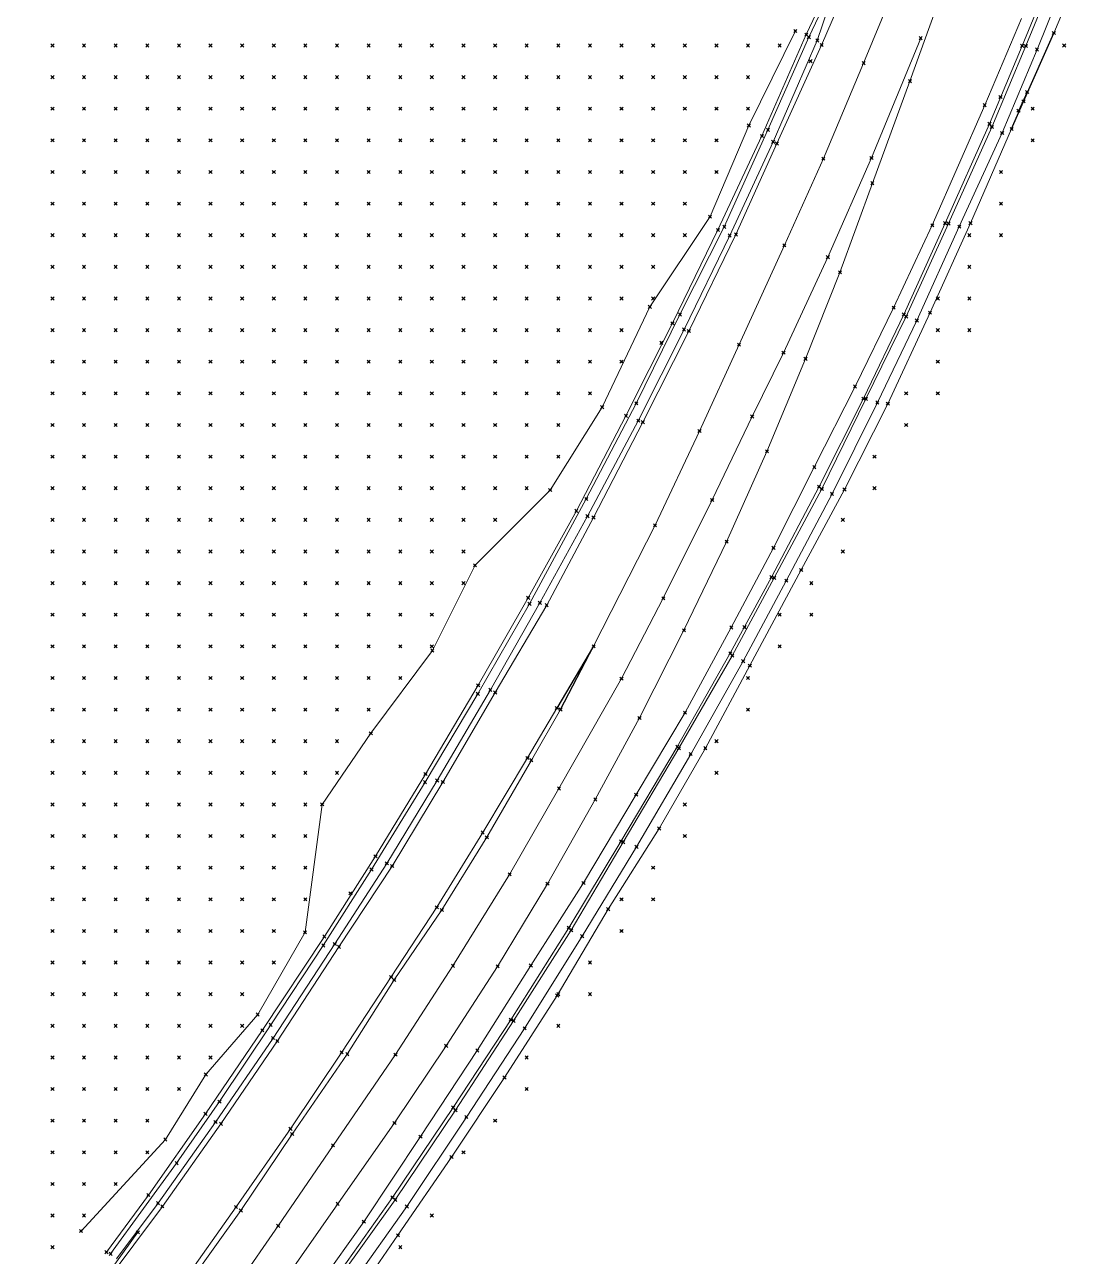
# Model space of a CAD drawing. Header units: metres. Extents: x 441556 to 446409, y 432338 to 461058.
# Drawn here: x 442215.3 to 442316.6, y 454408.7 to 454525.6 of the extents above; entities that cross this region are included whole.
import ezdxf

# ---------------------------------------------------------------- set-up
doc = ezdxf.new("R2010")
doc.units = ezdxf.units.M
doc.header["$MEASUREMENT"] = 0
doc.header["$PDMODE"] = 35
doc.header["$PDSIZE"] = 0.15
for name, color, linetype, lineweight in [('DTM-BRE-RevN_GRP_ CAROSABIL', 2, 'Continuous', 0), ('DTM-BRE-RevN_GRP_ACOSTAMENT', 2, 'Continuous', 0), ('DTM-BRE-RevN_GRP_AX', 2, 'Continuous', 0), ('DTM-BRE-RevN_GRP_CANAL', 2, 'Continuous', 0), ('DTM-BRE-RevN_GRP_PARAPET METALIC', 2, 'Continuous', 0), ('DTM-BRE-RevN_GRP_PARAPET NEW JERSEY', 2, 'Continuous', 0), ('DTM-BRE-RevN_GRP_SANT BETON SUS', 2, 'Continuous', 0), ('DTM-BRE-RevN_GRP_SANT PAMANT JOS', 2, 'Continuous', 0), ('DTM-BRE-RevN_GRP_TALUZ JOS', 2, 'Continuous', 0), ('DTM-BRE-RevN_GRP_ZID SPRIJIN JOS', 2, 'Continuous', 0), ('DTM-BRE-RevN_GRP_ZID SPRIJIN SUS', 2, 'Continuous', 0), ('DTM-BRE-RevN_YP_RevN', 1, 'Continuous', 30), ('DTM-NOK-RevN_LIDAR_co_lidar', 91, 'Continuous', 0), ('DTM-NOK-RevN_RTK', 32, 'Continuous', 0)]:
    doc.layers.add(name, color=color, linetype=linetype, lineweight=lineweight)

msp = doc.modelspace()

# ---------------------------------------------------------------- linework, layer by layer
at = {"layer": 'DTM-BRE-RevN_GRP_ CAROSABIL'}
for p, q in [((442290.919, 454523.639, 360.956), (442294.726, 454532.547, 361.255)), ((442299.299, 454520.205, 361.187), (442302.317, 454528.618, 361.339)), ((442286.67, 454514.3, 360.837), (442290.919, 454523.639, 360.956)), ((442295.728, 454510.543, 361.081), (442299.299, 454520.205, 361.187)), ((442282.79, 454505.673, 360.713), (442286.67, 454514.3, 360.837)), ((442292.653, 454502.077, 360.995), (442295.728, 454510.543, 361.081)), ((442278.315, 454496.511, 360.621), (442282.79, 454505.673, 360.713)), ((442289.395, 454493.882, 360.935), (442292.653, 454502.077, 360.995)), ((442273.951, 454487.871, 360.531), (442278.315, 454496.511, 360.621)), ((442285.729, 454485.097, 360.849), (442289.395, 454493.882, 360.935)), ((442269.278, 454478.834, 360.494), (442273.951, 454487.871, 360.531)), ((442281.908, 454476.534, 360.822), (442285.729, 454485.097, 360.849)), ((442264.835, 454470.515, 360.482), (442269.278, 454478.834, 360.494)), ((442277.855, 454468.127, 360.839), (442281.908, 454476.534, 360.822)), ((442259.956, 454462.222, 360.448), (442264.835, 454470.515, 360.482)), ((442273.634, 454459.815, 360.848), (442277.855, 454468.127, 360.839)), ((442254.985, 454453.736, 360.42), (442259.956, 454462.222, 360.448)), ((442269.447, 454452.084, 360.804), (442273.634, 454459.815, 360.848)), ((442250.171, 454445.767, 360.416), (442254.985, 454453.736, 360.42)), ((442264.91, 454444.09, 360.774), (442269.447, 454452.084, 360.804)), ((442245.131, 454438.102, 360.464), (442250.171, 454445.767, 360.416)), ((442260.184, 454436.255, 360.776), (442264.91, 454444.09, 360.774)), ((442239.292, 454429.175, 360.34), (442245.131, 454438.102, 360.464)), ((442255.295, 454428.723, 360.752), (442260.184, 454436.255, 360.776)), ((442233.937, 454421.32, 360.323), (442239.292, 454429.175, 360.34)), ((442250.403, 454421.401, 360.728), (442255.295, 454428.723, 360.752)), ((442228.381, 454413.491, 360.326), (442233.937, 454421.32, 360.323)), ((442245.01, 454413.733, 360.668), (442250.403, 454421.401, 360.728)), ((442215.313, 454396.041, 360.19), (442228.381, 454413.491, 360.326)), ((442239.974, 454406.498, 360.647), (442245.01, 454413.733, 360.668))]:
    msp.add_line(p, q, dxfattribs=at)
at = {"layer": 'DTM-BRE-RevN_GRP_ACOSTAMENT'}
for p, q in [((442309.94, 454523.571, 361.614), (442313.689, 454532.713, 361.798)), ((442306.845, 454516.158, 361.463), (442309.94, 454523.571, 361.614)), ((442302.631, 454506.739, 361.294), (442306.845, 454516.158, 361.463)), ((442298.716, 454498.078, 361.157), (442302.631, 454506.739, 361.294)), ((442294.894, 454490.104, 361.061), (442298.716, 454498.078, 361.157)), ((442290.673, 454481.759, 361.007), (442294.894, 454490.104, 361.061)), ((442286.147, 454473.169, 360.942), (442290.673, 454481.759, 361.007)), ((442282.257, 454465.947, 360.915), (442286.147, 454473.169, 360.942)), ((442277.226, 454457.078, 360.913), (442282.257, 454465.947, 360.915)), ((442271.881, 454448.106, 360.885), (442277.226, 454457.078, 360.913)), ((442266.933, 454439.922, 360.887), (442271.881, 454448.106, 360.885)), ((442261.428, 454431.196, 360.835), (442266.933, 454439.922, 360.887)), ((442255.964, 454422.875, 360.816), (442261.428, 454431.196, 360.835)), ((442250.205, 454414.337, 360.788), (442255.964, 454422.875, 360.816)), ((442244.848, 454406.749, 360.747), (442250.205, 454414.337, 360.788))]:
    msp.add_line(p, q, dxfattribs=at)
at = {"layer": 'DTM-BRE-RevN_GRP_AX'}
for p, q in [((442294.905, 454521.918, 361.11), (442298.659, 454530.98, 361.32)), ((442295.65, 454512.927, 361.076), (442300.32, 454524.294, 361.276)), ((442291.08, 454512.864, 360.965), (442294.905, 454521.918, 361.11)), ((442287.381, 454504.644, 360.858), (442291.08, 454512.864, 360.965)), ((442291.512, 454503.516, 360.94), (442295.65, 454512.927, 361.076)), ((442283.086, 454495.227, 360.735), (442287.381, 454504.644, 360.858)), ((442287.299, 454494.46, 360.847), (442291.512, 454503.516, 360.94)), ((442279.332, 454487.024, 360.689), (442283.086, 454495.227, 360.735)), ((442284.331, 454488.413, 360.787), (442287.299, 454494.46, 360.847)), ((442280.541, 454480.488, 360.731), (442284.331, 454488.413, 360.787)), ((442275.116, 454478.088, 360.643), (442279.332, 454487.024, 360.689)), ((442275.896, 454471.168, 360.751), (442280.541, 454480.488, 360.731)), ((442269.289, 454466.611, 360.604), (442275.116, 454478.088, 360.643)), ((442271.93, 454463.546, 360.751), (442275.896, 454471.168, 360.751)), ((442265.997, 454453.128, 360.701), (442271.93, 454463.546, 360.751)), ((442261.319, 454444.982, 360.666), (442265.997, 454453.128, 360.701)), ((442255.944, 454436.305, 360.663), (442261.319, 454444.982, 360.666)), ((442250.487, 454427.886, 360.643), (442255.944, 454436.305, 360.663)), ((442244.57, 454419.276, 360.585), (442250.487, 454427.886, 360.643)), ((442239.37, 454411.645, 360.578), (442244.57, 454419.276, 360.585)), ((442234.156, 454404.153, 360.552), (442239.37, 454411.645, 360.578))]:
    msp.add_line(p, q, dxfattribs=at)
at = {"layer": 'DTM-BRE-RevN_GRP_CANAL'}
msp.add_line((442309.595, 454517.409, 358.446), (442310.414, 454519.189, 358.438), dxfattribs=at)
at = {"layer": 'DTM-BRE-RevN_GRP_PARAPET METALIC'}
for p, q in [((442306.39, 454517.94, 361.443), (442309.881, 454526.17, 361.616)), ((442301.414, 454506.539, 361.257), (442306.39, 454517.94, 361.443)), ((442297.748, 454498.728, 361.127), (442301.414, 454506.539, 361.257)), ((442294.088, 454491.255, 361.038), (442297.748, 454498.728, 361.127)), ((442290.221, 454483.599, 360.983), (442294.088, 454491.255, 361.038)), ((442286.346, 454475.946, 360.94), (442290.221, 454483.599, 360.983)), ((442282.349, 454468.397, 360.948), (442286.346, 454475.946, 360.94)), ((442277.959, 454460.321, 360.913), (442282.349, 454468.397, 360.948)), ((442273.323, 454452.541, 360.884), (442277.959, 454460.321, 360.913)), ((442268.33, 454444.168, 360.839), (442273.323, 454452.541, 360.884)), ((442263.333, 454436.328, 360.872), (442268.33, 454444.168, 360.839)), ((442258.253, 454428.276, 360.827), (442263.333, 454436.328, 360.872)), ((442252.865, 454420.106, 360.789), (442258.253, 454428.276, 360.827)), ((442247.483, 454412.032, 360.756), (442252.865, 454420.106, 360.789)), ((442242.003, 454404.359, 360.726), (442247.483, 454412.032, 360.756)), ((442226.049, 454411.032, 360.249), (442222.434, 454406.041, 360.216))]:
    msp.add_line(p, q, dxfattribs=at)
at = {"layer": 'DTM-BRE-RevN_GRP_PARAPET NEW JERSEY'}
for p, q in [((442265.802, 454460.751, 360.627), (442263.023, 454456.017, 360.588)), ((442263.384, 454455.809, 360.626), (442266.151, 454460.614, 360.638)), ((442266.151, 454460.614, 360.638), (442265.802, 454460.751, 360.627)), ((442263.023, 454456.017, 360.588), (442258.766, 454448.951, 360.548)), ((442259.164, 454448.499, 360.58), (442263.384, 454455.809, 360.626)), ((442258.766, 454448.951, 360.548), (442254.414, 454441.86, 360.577)), ((442254.889, 454441.606, 360.599), (442259.164, 454448.499, 360.58)), ((442254.414, 454441.86, 360.577), (442250.081, 454435.252, 360.534)), ((442250.37, 454434.966, 360.542), (442254.889, 454441.606, 360.599)), ((442250.081, 454435.252, 360.534), (442245.392, 454428.101, 360.502)), ((442245.924, 454427.925, 360.522), (442250.37, 454434.966, 360.542)), ((442245.392, 454428.101, 360.502), (442240.527, 454420.846, 360.479)), ((442240.694, 454420.353, 360.473), (442245.924, 454427.925, 360.522)), ((442240.527, 454420.846, 360.479), (442235.368, 454413.434, 360.458)), ((442235.827, 454413.095, 360.47), (442240.694, 454420.353, 360.473)), ((442235.368, 454413.434, 360.458), (442230.296, 454406.229, 360.437)), ((442230.486, 454405.648, 360.463), (442235.827, 454413.095, 360.47))]:
    msp.add_line(p, q, dxfattribs=at)
at = {"layer": 'DTM-BRE-RevN_GRP_SANT BETON SUS'}
for p, q in [((442290.988, 454527.894, 360.876), (442289.463, 454524.63, 360.807)), ((442291.497, 454527.056, 360.844), (442290.506, 454524.071, 360.828)), ((442289.463, 454524.63, 360.807), (442285.255, 454515.018, 360.772)), ((442290.506, 454524.071, 360.828), (442286.317, 454514.456, 360.75)), ((442285.255, 454515.018, 360.772), (442281.083, 454506.097, 360.716)), ((442286.317, 454514.456, 360.75), (442282.202, 454505.572, 360.631)), ((442281.083, 454506.097, 360.716), (442276.766, 454497.25, 360.595)), ((442282.202, 454505.572, 360.631), (442277.868, 454496.661, 360.567)), ((442276.766, 454497.25, 360.595), (442272.357, 454488.467, 360.514)), ((442277.868, 454496.661, 360.567), (442273.527, 454488.009, 360.468)), ((442272.357, 454488.467, 360.514), (442267.656, 454479.454, 360.479)), ((442273.527, 454488.009, 360.468), (442268.715, 454478.957, 360.433)), ((442267.656, 454479.454, 360.479), (442263.075, 454471.212, 360.392)), ((442268.715, 454478.957, 360.433), (442264.191, 454470.729, 360.408)), ((442263.075, 454471.212, 360.392), (442258.333, 454462.913, 360.393)), ((442264.191, 454470.729, 360.408), (442259.492, 454462.484, 360.417)), ((442258.333, 454462.913, 360.393), (442253.345, 454454.495, 360.362)), ((442259.492, 454462.484, 360.417), (442254.45, 454453.875, 360.371)), ((442253.345, 454454.495, 360.362), (442248.601, 454446.691, 360.358)), ((442254.45, 454453.875, 360.371), (442249.665, 454446.025, 360.363)), ((442248.601, 454446.691, 360.358), (442243.747, 454439.088, 360.336)), ((442249.665, 454446.025, 360.363), (442244.734, 454438.376, 360.31)), ((442243.747, 454439.088, 360.336), (442237.858, 454430.186, 360.258)), ((442244.734, 454438.376, 360.31), (442238.876, 454429.457, 360.289)), ((442237.858, 454430.186, 360.258), (442232.475, 454422.268, 360.289)), ((442238.876, 454429.457, 360.289), (442233.426, 454421.485, 360.267)), ((442232.475, 454422.268, 360.289), (442227.054, 454414.562, 360.181)), ((442233.426, 454421.485, 360.267), (442227.968, 454413.8, 360.256)), ((442227.054, 454414.562, 360.181), (442223.074, 454409.146, 360.166)), ((442227.968, 454413.8, 360.256), (442224.037, 454408.509, 360.237))]:
    msp.add_line(p, q, dxfattribs=at)
at = {"layer": 'DTM-BRE-RevN_GRP_SANT PAMANT JOS'}
for p, q in [((442291.287, 454527.702, 360.599), (442289.699, 454524.387, 360.461)), ((442289.699, 454524.387, 360.461), (442285.828, 454515.591, 360.445)), ((442285.828, 454515.591, 360.445), (442281.687, 454506.393, 360.343)), ((442281.687, 454506.393, 360.343), (442277.479, 454498.078, 360.278)), ((442277.479, 454498.078, 360.278), (442273.34, 454489.654, 360.218)), ((442273.34, 454489.654, 360.218), (442268.594, 454480.585, 360.175)), ((442268.594, 454480.585, 360.175), (442263.202, 454470.638, 360.104)), ((442263.202, 454470.638, 360.104), (442258.3, 454462.099, 360.09)), ((442258.3, 454462.099, 360.09), (442253.296, 454453.726, 360.046)), ((442253.296, 454453.726, 360.046), (442248.216, 454445.445, 359.983)), ((442248.216, 454445.445, 359.983), (442243.646, 454438.237, 359.993)), ((442243.646, 454438.237, 359.993), (442238.66, 454430.713, 359.949)), ((442238.66, 454430.713, 359.949), (442233.796, 454423.428, 359.976)), ((442233.796, 454423.428, 359.976), (442229.728, 454417.586, 359.931)), ((442229.728, 454417.586, 359.931), (442223.467, 454408.987, 359.835))]:
    msp.add_line(p, q, dxfattribs=at)
at = {"layer": 'DTM-BRE-RevN_GRP_TALUZ JOS'}
for p, q in [((442284.019, 454516.01, 360.902), (442288.427, 454524.978, 360.924)), ((442280.336, 454507.365, 360.676), (442284.019, 454516.01, 360.902)), ((442274.618, 454498.812, 360.621), (442280.336, 454507.365, 360.676)), ((442270.099, 454489.297, 360.617), (442274.618, 454498.812, 360.621)), ((442265.164, 454481.434, 360.489), (442270.099, 454489.297, 360.617)), ((442258.039, 454474.296, 360.407), (442265.164, 454481.434, 360.489)), ((442253.991, 454466.208, 360.465), (442258.039, 454474.296, 360.407)), ((442248.152, 454458.362, 360.347), (442253.991, 454466.208, 360.465)), ((442243.538, 454451.619, 360.411), (442248.152, 454458.362, 360.347)), ((442241.916, 454439.485, 360.703), (442243.538, 454451.619, 360.411)), ((442237.423, 454431.683, 360.581), (442241.916, 454439.485, 360.703)), ((442232.501, 454426.003, 360.289), (442237.423, 454431.683, 360.581)), ((442228.666, 454419.834, 360.358), (442232.501, 454426.003, 360.289)), ((442220.662, 454411.146, 359.89), (442228.666, 454419.834, 360.358))]:
    msp.add_line(p, q, dxfattribs=at)
at = {"layer": 'DTM-BRE-RevN_GRP_ZID SPRIJIN JOS'}
for p, q in [((442312.949, 454524.774, 357.002), (442316.601, 454533.523, 357.227)), ((442305.04, 454506.744, 356.84), (442308.942, 454515.683, 356.955)), ((442301.2, 454498.263, 356.629), (442305.04, 454506.744, 356.84)), ((442297.205, 454489.62, 356.725), (442301.2, 454498.263, 356.629)), ((442293.089, 454481.49, 356.544), (442297.205, 454489.62, 356.725)), ((442288.98, 454473.854, 356.396), (442293.089, 454481.49, 356.544)), ((442284.111, 454464.782, 356.448), (442288.98, 454473.854, 356.396)), ((442279.891, 454456.943, 356.498), (442284.111, 454464.782, 356.448)), ((442275.501, 454449.329, 356.36), (442279.891, 454456.943, 356.498)), ((442270.661, 454441.683, 356.279), (442275.501, 454449.329, 356.36)), ((442265.837, 454433.491, 356.29), (442270.661, 454441.683, 356.279)), ((442260.838, 454425.707, 356.265), (442265.837, 454433.491, 356.29)), ((442255.805, 454418.166, 356.304), (442260.838, 454425.707, 356.265)), ((442250.729, 454410.748, 356.252), (442255.805, 454418.166, 356.304)), ((442245.513, 454403.207, 356.188), (442250.729, 454410.748, 356.252))]:
    msp.add_line(p, q, dxfattribs=at)
at = {"layer": 'DTM-BRE-RevN_GRP_ZID SPRIJIN SUS'}
for p, q in [((442310.296, 454523.549, 361.272), (442313.993, 454532.542, 361.444)), ((442314.958, 454532.117, 361.454), (442311.353, 454523.217, 361.284)), ((442307.07, 454515.864, 361.105), (442310.296, 454523.549, 361.272)), ((442311.353, 454523.217, 361.284), (442308.038, 454515.299, 361.109)), ((442302.96, 454506.716, 360.963), (442307.07, 454515.864, 361.105)), ((442308.038, 454515.299, 361.109), (442303.978, 454506.413, 360.983)), ((442298.936, 454497.893, 360.833), (442302.96, 454506.716, 360.963)), ((442303.978, 454506.413, 360.983), (442299.954, 454497.508, 360.839)), ((442295.121, 454490.075, 360.75), (442298.936, 454497.893, 360.833)), ((442299.954, 454497.508, 360.839), (442296.203, 454489.727, 360.748)), ((442290.93, 454481.532, 360.683), (442295.121, 454490.075, 360.75)), ((442296.203, 454489.727, 360.748), (442291.903, 454481.065, 360.677)), ((442286.423, 454473.102, 360.639), (442290.93, 454481.532, 360.683)), ((442291.903, 454481.065, 360.677), (442287.564, 454472.831, 360.651)), ((442282.443, 454465.715, 360.624), (442286.423, 454473.102, 360.639)), ((442287.564, 454472.831, 360.651), (442283.476, 454465.197, 360.639)), ((442277.378, 454456.934, 360.618), (442282.443, 454465.715, 360.624)), ((442283.476, 454465.197, 360.639), (442278.499, 454456.391, 360.642)), ((442272.092, 454448.039, 360.599), (442277.378, 454456.934, 360.618)), ((442278.499, 454456.391, 360.642), (442273.363, 454447.588, 360.605)), ((442267.157, 454439.675, 360.615), (442272.092, 454448.039, 360.599)), ((442273.363, 454447.588, 360.605), (442268.206, 454439.113, 360.616)), ((442261.701, 454431.086, 360.527), (442267.157, 454439.675, 360.615)), ((442268.206, 454439.113, 360.616), (442262.746, 454430.376, 360.575)), ((442256.188, 454422.604, 360.52), (442261.701, 454431.086, 360.527)), ((442262.746, 454430.376, 360.575), (442257.215, 454421.96, 360.52)), ((442250.476, 454414.117, 360.491), (442256.188, 454422.604, 360.52)), ((442257.215, 454421.96, 360.52), (442251.574, 454413.479, 360.475)), ((442245.04, 454406.549, 360.478), (442250.476, 454414.117, 360.491)), ((442251.574, 454413.479, 360.475), (442246.099, 454405.778, 360.452))]:
    msp.add_line(p, q, dxfattribs=at)
at = {"layer": 'DTM-BRE-RevN_YP_RevN'}
for p, q in [((442310.075, 454518.293, 356.906), (442312.949, 454524.774, 357.002)), ((442308.942, 454515.683, 356.955), (442310.075, 454518.293, 356.906)), ((442269.289, 454466.611, 360.604), (442265.802, 454460.751, 360.627)), ((442266.151, 454460.614, 360.638), (442269.289, 454466.611, 360.604))]:
    msp.add_line(p, q, dxfattribs=at)
at = {"layer": 'DTM-NOK-RevN_LIDAR_co_lidar'}
for p in [(442217.953, 454523.594, 410.956), (442220.952, 454523.594, 409.016), (442223.951, 454523.594, 407.232), (442226.951, 454523.594, 405.33), (442229.95, 454523.594, 403.34), (442232.949, 454523.594, 401.359), (442235.949, 454523.594, 399.409), (442238.948, 454523.594, 397.425), (442241.947, 454523.594, 395.378), (442244.947, 454523.594, 393.376), (442247.946, 454523.594, 391.599), (442250.945, 454523.594, 389.875), (442253.945, 454523.594, 388.177), (442256.944, 454523.594, 386.521), (442259.944, 454523.594, 384.48), (442262.943, 454523.594, 382.746), (442265.942, 454523.594, 381.221), (442268.942, 454523.594, 379.819), (442271.941, 454523.594, 378.15), (442274.94, 454523.594, 375.484), (442277.94, 454523.594, 372.072), (442280.939, 454523.594, 368.48), (442283.938, 454523.594, 363.912), (442286.938, 454523.594, 361.658), (442313.932, 454523.594, 357.356), (442217.953, 454520.595, 409.577), (442220.952, 454520.595, 407.699), (442223.951, 454520.595, 405.859), (442226.951, 454520.595, 403.71), (442229.95, 454520.595, 401.765), (442232.949, 454520.595, 399.862), (442235.949, 454520.595, 397.838), (442238.948, 454520.595, 395.629), (442241.947, 454520.595, 393.576), (442244.947, 454520.595, 391.475), (442247.946, 454520.595, 389.649), (442250.945, 454520.595, 388.191), (442253.945, 454520.595, 386.434), (442256.944, 454520.595, 384.5), (442259.944, 454520.595, 382.552), (442262.943, 454520.595, 380.715), (442265.942, 454520.595, 379.551), (442268.942, 454520.595, 378.395), (442271.941, 454520.595, 376.693), (442274.94, 454520.595, 374.723), (442277.94, 454520.595, 370.918), (442280.939, 454520.595, 367.845), (442283.938, 454520.595, 362.153), (442217.953, 454517.596, 408.228), (442220.952, 454517.596, 406.079), (442223.951, 454517.596, 404.298), (442226.951, 454517.596, 402.26), (442229.95, 454517.596, 400.337), (442232.949, 454517.596, 398.399), (442235.949, 454517.596, 396.324), (442238.948, 454517.596, 394.114), (442241.947, 454517.596, 391.926), (442244.947, 454517.596, 389.737), (442247.946, 454517.596, 387.839), (442250.945, 454517.596, 386.227), (442253.945, 454517.596, 384.49), (442256.944, 454517.596, 382.551), (442259.944, 454517.596, 380.421), (442262.943, 454517.596, 378.687), (442265.942, 454517.596, 377.206), (442268.942, 454517.596, 376.401), (442271.941, 454517.596, 374.776), (442274.94, 454517.596, 372.154), (442277.94, 454517.596, 368.606), (442280.939, 454517.596, 365.849), (442283.938, 454517.596, 361.657), (442310.932, 454517.596, 357.643), (442217.953, 454514.596, 406.273), (442220.952, 454514.596, 404.34), (442223.951, 454514.596, 402.53), (442226.951, 454514.596, 400.68), (442229.95, 454514.596, 398.815), (442232.949, 454514.596, 396.939), (442235.949, 454514.596, 394.93), (442238.948, 454514.596, 392.798), (442241.947, 454514.596, 390.527), (442244.947, 454514.596, 388.156), (442247.946, 454514.596, 385.937), (442250.945, 454514.596, 384.222), (442253.945, 454514.596, 382.773), (442256.944, 454514.596, 380.806), (442259.944, 454514.596, 378.358), (442262.943, 454514.596, 376.296), (442265.942, 454514.596, 374.884), (442268.942, 454514.596, 373.948), (442271.941, 454514.596, 371.719), (442274.94, 454514.596, 368.65), (442277.94, 454514.596, 366.063), (442280.939, 454514.596, 362.338), (442310.932, 454514.596, 357.134), (442217.953, 454511.597, 404.558), (442220.952, 454511.597, 402.628), (442223.951, 454511.597, 400.931), (442226.951, 454511.597, 399.179), (442229.95, 454511.597, 397.372), (442232.949, 454511.597, 395.399), (442235.949, 454511.597, 393.375), (442238.948, 454511.597, 391.337), (442241.947, 454511.597, 389.079), (442244.947, 454511.597, 386.576), (442247.946, 454511.597, 384.319), (442250.945, 454511.597, 382.511), (442253.945, 454511.597, 380.876), (442256.944, 454511.597, 379.147), (442259.944, 454511.597, 376.749), (442262.943, 454511.597, 373.909), (442265.942, 454511.597, 372.371), (442268.942, 454511.597, 370.982), (442271.941, 454511.597, 369.01), (442274.94, 454511.597, 365.266), (442277.94, 454511.597, 362.749), (442280.939, 454511.597, 360.971), (442307.933, 454511.597, 357.938), (442217.953, 454508.598, 402.896), (442220.952, 454508.598, 401.16), (442223.951, 454508.598, 399.553), (442226.951, 454508.598, 397.773), (442229.95, 454508.598, 395.771), (442232.949, 454508.598, 393.822), (442235.949, 454508.598, 391.845), (442238.948, 454508.598, 389.804), (442241.947, 454508.598, 387.471), (442244.947, 454508.598, 384.99), (442247.946, 454508.598, 382.685), (442250.945, 454508.598, 380.636), (442253.945, 454508.598, 378.893), (442256.944, 454508.598, 377.189), (442259.944, 454508.598, 374.826), (442262.943, 454508.598, 371.94), (442265.942, 454508.598, 369.7), (442268.942, 454508.598, 368.171), (442271.941, 454508.598, 365.868), (442274.94, 454508.598, 362.765), (442277.94, 454508.598, 361.175), (442307.933, 454508.598, 357.126), (442217.953, 454505.598, 401.359), (442220.952, 454505.598, 399.903), (442223.951, 454505.598, 398.178), (442226.951, 454505.598, 396.232), (442229.95, 454505.598, 394.163), (442232.949, 454505.598, 392.194), (442235.949, 454505.598, 390.21), (442238.948, 454505.598, 388.138), (442241.947, 454505.598, 385.855), (442244.947, 454505.598, 383.406), (442247.946, 454505.598, 380.876), (442250.945, 454505.598, 378.574), (442253.945, 454505.598, 376.823), (442256.944, 454505.598, 375.334), (442259.944, 454505.598, 373.344), (442262.943, 454505.598, 370.352), (442265.942, 454505.598, 367.698), (442268.942, 454505.598, 365.462), (442271.941, 454505.598, 363.37), (442274.94, 454505.598, 361.262), (442277.94, 454505.598, 360.76), (442304.934, 454505.598, 357.95), (442307.933, 454505.598, 356.813), (442217.953, 454502.599, 400.387), (442220.952, 454502.599, 398.756), (442223.951, 454502.599, 396.914), (442226.951, 454502.599, 394.826), (442229.95, 454502.599, 392.7), (442232.949, 454502.599, 390.616), (442235.949, 454502.599, 388.582), (442238.948, 454502.599, 386.495), (442241.947, 454502.599, 384.345), (442244.947, 454502.599, 381.962), (442247.946, 454502.599, 379.301), (442250.945, 454502.599, 376.768), (442253.945, 454502.599, 374.667), (442256.944, 454502.599, 373.073), (442259.944, 454502.599, 371.614), (442262.943, 454502.599, 369.054), (442265.942, 454502.599, 366.152), (442268.942, 454502.599, 363.543), (442271.941, 454502.599, 361.628), (442274.94, 454502.599, 360.762), (442304.934, 454502.599, 357.251), (442217.953, 454499.6, 399.47), (442220.952, 454499.6, 397.675), (442223.951, 454499.6, 395.755), (442226.951, 454499.6, 393.647), (442229.95, 454499.6, 391.387), (442232.949, 454499.6, 389.166), (442235.949, 454499.6, 387.049), (442238.948, 454499.6, 385.008), (442241.947, 454499.6, 382.965), (442244.947, 454499.6, 380.638), (442247.946, 454499.6, 377.932), (442250.945, 454499.6, 375.194), (442253.945, 454499.6, 372.737), (442256.944, 454499.6, 370.784), (442259.944, 454499.6, 369.269), (442262.943, 454499.6, 367.079), (442265.942, 454499.6, 364.209), (442268.942, 454499.6, 361.882), (442271.941, 454499.6, 360.892), (442274.94, 454499.6, 360.776), (442301.934, 454499.6, 358.044), (442304.934, 454499.6, 356.846), (442217.953, 454496.6, 398.327), (442220.952, 454496.6, 396.552), (442223.951, 454496.6, 394.69), (442226.951, 454496.6, 392.599), (442229.95, 454496.6, 390.358), (442232.949, 454496.6, 387.968), (442235.949, 454496.6, 385.636), (442238.948, 454496.6, 383.6), (442241.947, 454496.6, 381.563), (442244.947, 454496.6, 379.313), (442247.946, 454496.6, 376.714), (442250.945, 454496.6, 373.801), (442253.945, 454496.6, 371.031), (442256.944, 454496.6, 368.71), (442259.944, 454496.6, 366.698), (442262.943, 454496.6, 364.633), (442265.942, 454496.6, 362.214), (442268.942, 454496.6, 360.827), (442271.941, 454496.6, 360.749), (442301.934, 454496.6, 357.16), (442304.934, 454496.6, 356.693), (442217.953, 454493.601, 396.922), (442220.952, 454493.601, 395.357), (442223.951, 454493.601, 393.582), (442226.951, 454493.601, 391.557), (442229.95, 454493.601, 389.382), (442232.949, 454493.601, 386.895), (442235.949, 454493.601, 384.484), (442238.948, 454493.601, 382.357), (442241.947, 454493.601, 380.213), (442244.947, 454493.601, 377.951), (442247.946, 454493.601, 375.483), (442250.945, 454493.601, 372.609), (442253.945, 454493.601, 369.593), (442256.944, 454493.601, 366.889), (442259.944, 454493.601, 364.567), (442262.943, 454493.601, 362.641), (442265.942, 454493.601, 360.989), (442268.942, 454493.601, 360.513), (442271.941, 454493.601, 360.738), (442301.934, 454493.601, 356.743), (442217.953, 454490.602, 395.335), (442220.952, 454490.602, 393.981), (442223.951, 454490.602, 392.258), (442226.951, 454490.602, 390.381), (442229.95, 454490.602, 388.182), (442232.949, 454490.602, 385.739), (442235.949, 454490.602, 383.412), (442238.948, 454490.602, 381.137), (442241.947, 454490.602, 378.82), (442244.947, 454490.602, 376.504), (442247.946, 454490.602, 374.069), (442250.945, 454490.602, 371.311), (442253.945, 454490.602, 368.289), (442256.944, 454490.602, 365.38), (442259.944, 454490.602, 363.003), (442262.943, 454490.602, 361.384), (442265.942, 454490.602, 360.568), (442268.942, 454490.602, 360.512), (442298.935, 454490.602, 357.34), (442301.934, 454490.602, 356.601), (442217.953, 454487.602, 393.672), (442220.952, 454487.602, 392.31), (442223.951, 454487.602, 390.679), (442226.951, 454487.602, 389.05), (442229.95, 454487.602, 387.005), (442232.949, 454487.602, 384.613), (442235.949, 454487.602, 382.219), (442238.948, 454487.602, 379.867), (442241.947, 454487.602, 377.501), (442244.947, 454487.602, 375.191), (442247.946, 454487.602, 372.72), (442250.945, 454487.602, 369.866), (442253.945, 454487.602, 366.792), (442256.944, 454487.602, 363.886), (442259.944, 454487.602, 361.77), (442262.943, 454487.602, 360.753), (442265.942, 454487.602, 360.562), (442298.935, 454487.602, 356.754), (442217.953, 454484.603, 391.844), (442220.952, 454484.603, 390.47), (442223.951, 454484.603, 388.974), (442226.951, 454484.603, 387.561), (442229.95, 454484.603, 385.912), (442232.949, 454484.603, 383.537), (442235.949, 454484.603, 380.998), (442238.948, 454484.603, 378.559), (442241.947, 454484.603, 376.213), (442244.947, 454484.603, 374.033), (442247.946, 454484.603, 371.688), (442250.945, 454484.603, 368.613), (442253.945, 454484.603, 365.112), (442256.944, 454484.603, 362.336), (442259.944, 454484.603, 360.917), (442262.943, 454484.603, 360.582), (442265.942, 454484.603, 360.662), (442295.936, 454484.603, 357.292), (442217.953, 454481.604, 389.94), (442220.952, 454481.604, 388.591), (442223.951, 454481.604, 387.25), (442226.951, 454481.604, 385.961), (442229.95, 454481.604, 384.635), (442232.949, 454481.604, 382.204), (442235.949, 454481.604, 379.475), (442238.948, 454481.604, 376.945), (442241.947, 454481.604, 374.589), (442244.947, 454481.604, 372.487), (442247.946, 454481.604, 370.344), (442250.945, 454481.604, 367.128), (442253.945, 454481.604, 363.379), (442256.944, 454481.604, 361.219), (442259.944, 454481.604, 360.626), (442262.943, 454481.604, 360.669), (442295.936, 454481.604, 356.692), (442217.953, 454478.604, 388.243), (442220.952, 454478.604, 386.777), (442223.951, 454478.604, 385.584), (442226.951, 454478.604, 384.444), (442229.95, 454478.604, 383.158), (442232.949, 454478.604, 380.592), (442235.949, 454478.604, 377.447), (442238.948, 454478.604, 374.936), (442241.947, 454478.604, 372.783), (442244.947, 454478.604, 370.515), (442247.946, 454478.604, 368.087), (442250.945, 454478.604, 364.904), (442253.945, 454478.604, 361.832), (442256.944, 454478.604, 360.778), (442259.944, 454478.604, 360.739), (442292.936, 454478.604, 357.217), (442217.953, 454475.605, 386.705), (442220.952, 454475.605, 385.296), (442223.951, 454475.605, 384.089), (442226.951, 454475.605, 382.871), (442229.95, 454475.605, 381.344), (442232.949, 454475.605, 378.938), (442235.949, 454475.605, 375.701), (442238.948, 454475.605, 372.782), (442241.947, 454475.605, 370.679), (442244.947, 454475.605, 368.567), (442247.946, 454475.605, 365.783), (442250.945, 454475.605, 362.848), (442253.945, 454475.605, 361.074), (442256.944, 454475.605, 360.8), (442292.936, 454475.605, 356.69), (442217.953, 454472.606, 385.296), (442220.952, 454472.606, 383.717), (442223.951, 454472.606, 382.118), (442226.951, 454472.606, 380.794), (442229.95, 454472.606, 379.444), (442232.949, 454472.606, 377.29), (442235.949, 454472.606, 374.293), (442238.948, 454472.606, 370.881), (442241.947, 454472.606, 368.25), (442244.947, 454472.606, 366.368), (442247.946, 454472.606, 363.804), (442250.945, 454472.606, 361.411), (442253.945, 454472.606, 360.784), (442256.944, 454472.606, 360.803), (442289.937, 454472.606, 356.883), (442217.953, 454469.606, 383.399), (442220.952, 454469.606, 381.287), (442223.951, 454469.606, 379.327), (442226.951, 454469.606, 378.041), (442229.95, 454469.606, 377.194), (442232.949, 454469.606, 375.638), (442235.949, 454469.606, 372.993), (442238.948, 454469.606, 369.075), (442241.947, 454469.606, 365.969), (442244.947, 454469.606, 363.731), (442247.946, 454469.606, 361.769), (442250.945, 454469.606, 360.856), (442253.945, 454469.606, 360.802), (442286.938, 454469.606, 357.294), (442289.937, 454469.606, 356.464), (442217.953, 454466.607, 382.285), (442220.952, 454466.607, 379.638), (442223.951, 454466.607, 377.521), (442226.951, 454466.607, 375.809), (442229.95, 454466.607, 374.845), (442232.949, 454466.607, 373.867), (442235.949, 454466.607, 371.534), (442238.948, 454466.607, 367.753), (442241.947, 454466.607, 364.29), (442244.947, 454466.607, 362.072), (442247.946, 454466.607, 361.021), (442250.945, 454466.607, 360.749), (442253.945, 454466.607, 360.727), (442286.938, 454466.607, 356.682), (442217.953, 454463.608, 381.521), (442220.952, 454463.608, 378.45), (442223.951, 454463.608, 375.966), (442226.951, 454463.608, 374.014), (442229.95, 454463.608, 372.445), (442232.949, 454463.608, 371.517), (442235.949, 454463.608, 370.228), (442238.948, 454463.608, 366.407), (442241.947, 454463.608, 362.633), (442244.947, 454463.608, 361.037), (442247.946, 454463.608, 360.71), (442250.945, 454463.608, 360.673), (442283.938, 454463.608, 356.815), (442217.953, 454460.608, 380.937), (442220.952, 454460.608, 377.493), (442223.951, 454460.608, 374.484), (442226.951, 454460.608, 372.522), (442229.95, 454460.608, 370.523), (442232.949, 454460.608, 369.172), (442235.949, 454460.608, 367.965), (442238.948, 454460.608, 364.5), (442241.947, 454460.608, 361.549), (442244.947, 454460.608, 360.705), (442247.946, 454460.608, 360.644), (442283.938, 454460.608, 356.495), (442217.953, 454457.609, 379.943), (442220.952, 454457.609, 377.059), (442223.951, 454457.609, 373.659), (442226.951, 454457.609, 370.92), (442229.95, 454457.609, 368.859), (442232.949, 454457.609, 366.959), (442235.949, 454457.609, 365.416), (442238.948, 454457.609, 362.589), (442241.947, 454457.609, 360.74), (442244.947, 454457.609, 360.549), (442280.939, 454457.609, 356.796), (442217.953, 454454.61, 378.603), (442220.952, 454454.61, 376.371), (442223.951, 454454.61, 372.787), (442226.951, 454454.61, 369.648), (442229.95, 454454.61, 367.013), (442232.949, 454454.61, 364.786), (442235.949, 454454.61, 362.921), (442238.948, 454454.61, 361.221), (442241.947, 454454.61, 360.574), (442244.947, 454454.61, 360.658), (442280.939, 454454.61, 356.464), (442217.953, 454451.61, 377.28), (442220.952, 454451.61, 375.383), (442223.951, 454451.61, 372.189), (442226.951, 454451.61, 368.643), (442229.95, 454451.61, 365.218), (442232.949, 454451.61, 362.751), (442235.949, 454451.61, 361.295), (442238.948, 454451.61, 360.627), (442241.947, 454451.61, 360.539), (442277.94, 454451.61, 356.646), (442217.953, 454448.611, 375.788), (442220.952, 454448.611, 373.72), (442223.951, 454448.611, 371.123), (442226.951, 454448.611, 367.825), (442229.95, 454448.611, 363.609), (442232.949, 454448.611, 361.298), (442235.949, 454448.611, 360.665), (442238.948, 454448.611, 360.581), (442241.947, 454448.611, 360.6), (442277.94, 454448.611, 356.331), (442217.953, 454445.611, 373.378), (442220.952, 454445.611, 371.627), (442223.951, 454445.611, 369.529), (442226.951, 454445.611, 365.937), (442229.95, 454445.611, 362.338), (442232.949, 454445.611, 360.703), (442235.949, 454445.611, 360.447), (442238.948, 454445.611, 360.458), (442241.947, 454445.611, 360.541), (442274.94, 454445.611, 356.391), (442217.953, 454442.612, 371.047), (442220.952, 454442.612, 369.588), (442223.951, 454442.612, 367.225), (442226.951, 454442.612, 363.296), (442229.95, 454442.612, 361.117), (442232.949, 454442.612, 360.558), (442235.949, 454442.612, 360.404), (442238.948, 454442.612, 360.368), (442241.947, 454442.612, 360.518), (442271.941, 454442.612, 357.013), (442274.94, 454442.612, 356.357), (442217.953, 454439.613, 368.708), (442220.952, 454439.613, 366.971), (442223.951, 454439.613, 364.396), (442226.951, 454439.613, 361.737), (442229.95, 454439.613, 360.613), (442232.949, 454439.613, 360.451), (442235.949, 454439.613, 360.335), (442238.948, 454439.613, 360.354), (442271.941, 454439.613, 356.457), (442217.953, 454436.613, 366.766), (442220.952, 454436.613, 364.7), (442223.951, 454436.613, 362.257), (442226.951, 454436.613, 360.887), (442229.95, 454436.613, 360.461), (442232.949, 454436.613, 360.388), (442235.949, 454436.613, 360.333), (442238.948, 454436.613, 360.354), (442268.942, 454436.613, 356.587), (442217.953, 454433.614, 365.318), (442220.952, 454433.614, 362.893), (442223.951, 454433.614, 361.153), (442226.951, 454433.614, 360.585), (442229.95, 454433.614, 360.44), (442232.949, 454433.614, 360.412), (442235.949, 454433.614, 360.417), (442265.942, 454433.614, 357.303), (442268.942, 454433.614, 356.344), (442217.953, 454430.615, 363.715), (442220.952, 454430.615, 361.799), (442223.951, 454430.615, 361.238), (442226.951, 454430.615, 360.673), (442229.95, 454430.615, 360.526), (442232.949, 454430.615, 360.531), (442235.949, 454430.615, 360.396), (442265.942, 454430.615, 356.376), (442217.953, 454427.615, 362.085), (442220.952, 454427.615, 361.069), (442223.951, 454427.615, 361.51), (442226.951, 454427.615, 361.355), (442229.95, 454427.615, 361.065), (442232.949, 454427.615, 360.692), (442262.943, 454427.615, 356.815), (442217.953, 454424.616, 361.104), (442220.952, 454424.616, 360.594), (442223.951, 454424.616, 361.134), (442226.951, 454424.616, 361.696), (442229.95, 454424.616, 361.319), (442262.943, 454424.616, 356.316), (442217.953, 454421.617, 360.715), (442220.952, 454421.617, 360.467), (442223.951, 454421.617, 360.623), (442226.951, 454421.617, 361.122), (442259.944, 454421.617, 356.433), (442217.953, 454418.617, 360.478), (442220.952, 454418.617, 360.44), (442223.951, 454418.617, 360.484), (442226.951, 454418.617, 360.54), (442256.944, 454418.617, 357.123), (442217.953, 454415.618, 360.387), (442220.952, 454415.618, 360.651), (442223.951, 454415.618, 360.557), (442217.953, 454412.619, 360.52), (442220.952, 454412.619, 360.911), (442253.945, 454412.619, 356.662), (442217.953, 454409.619, 360.566), (442250.945, 454409.619, 357.172)]:
    msp.add_point(p, dxfattribs=at)
at = {"layer": 'DTM-NOK-RevN_RTK'}
for p in [(442288.427, 454524.978, 360.924), (442289.463, 454524.63, 360.807), (442289.699, 454524.387, 360.461), (442300.32, 454524.294, 361.276), (442312.949, 454524.774, 357.002), (442290.506, 454524.071, 360.828), (442290.919, 454523.639, 360.956), (442309.94, 454523.571, 361.614), (442310.296, 454523.549, 361.272), (442311.353, 454523.217, 361.284), (442289.867, 454522.107, 360.92), (442294.905, 454521.918, 361.11), (442299.299, 454520.205, 361.187), (442307.889, 454518.712, 361.57), (442310.414, 454519.189, 358.438), (442306.39, 454517.94, 361.443), (442309.595, 454517.409, 358.446), (442310.075, 454518.293, 356.906), (442306.845, 454516.158, 361.463), (442284.019, 454516.01, 360.902), (442285.255, 454515.018, 360.772), (442285.828, 454515.591, 360.445), (442307.07, 454515.864, 361.105), (442308.038, 454515.299, 361.109), (442308.942, 454515.683, 356.955), (442286.317, 454514.456, 360.75), (442286.67, 454514.3, 360.837), (442291.08, 454512.864, 360.965), (442295.65, 454512.927, 361.076), (442295.728, 454510.543, 361.081), (442280.336, 454507.365, 360.676), (442302.631, 454506.739, 361.294), (442305.04, 454506.744, 356.84), (442281.083, 454506.097, 360.716), (442281.687, 454506.393, 360.343), (442282.202, 454505.572, 360.631), (442282.79, 454505.673, 360.713), (442301.414, 454506.539, 361.257), (442302.96, 454506.716, 360.963), (442303.978, 454506.413, 360.983), (442287.381, 454504.644, 360.858), (442291.512, 454503.516, 360.94), (442292.653, 454502.077, 360.995), (442274.618, 454498.812, 360.621), (442297.748, 454498.728, 361.127), (442277.479, 454498.078, 360.278), (442298.716, 454498.078, 361.157), (442298.936, 454497.893, 360.833), (442299.954, 454497.508, 360.839), (442301.2, 454498.263, 356.629), (442276.766, 454497.25, 360.595), (442277.868, 454496.661, 360.567), (442278.315, 454496.511, 360.621), (442275.707, 454495.392, 360.762), (442283.086, 454495.227, 360.735), (442287.299, 454494.46, 360.847), (442289.395, 454493.882, 360.935), (442294.088, 454491.255, 361.038), (442270.099, 454489.297, 360.617), (442273.34, 454489.654, 360.218), (442294.894, 454490.104, 361.061), (442295.121, 454490.075, 360.75), (442296.203, 454489.727, 360.748), (442297.205, 454489.62, 356.725), (442272.357, 454488.467, 360.514), (442284.331, 454488.413, 360.787), (442273.527, 454488.009, 360.468), (442273.951, 454487.871, 360.531), (442279.332, 454487.024, 360.689), (442285.729, 454485.097, 360.849), (442290.221, 454483.599, 360.983), (442265.164, 454481.434, 360.489), (442290.673, 454481.759, 361.007), (442290.93, 454481.532, 360.683), (442291.903, 454481.065, 360.677), (442293.089, 454481.49, 356.544), (442268.594, 454480.585, 360.175), (442280.541, 454480.488, 360.731), (442267.656, 454479.454, 360.479), (442268.715, 454478.957, 360.433), (442269.278, 454478.834, 360.494), (442275.116, 454478.088, 360.643), (442281.908, 454476.534, 360.822), (442286.346, 454475.946, 360.94), (442258.039, 454474.296, 360.407), (442286.147, 454473.169, 360.942), (442286.423, 454473.102, 360.639), (442288.98, 454473.854, 356.396), (442287.564, 454472.831, 360.651), (442263.075, 454471.212, 360.392), (442263.202, 454470.638, 360.104), (442264.191, 454470.729, 360.408), (442264.835, 454470.515, 360.482), (442275.896, 454471.168, 360.751), (442282.349, 454468.397, 360.948), (442283.609, 454468.419, 360.905), (442277.855, 454468.127, 360.839), (442253.991, 454466.208, 360.465), (442269.289, 454466.611, 360.604), (442282.257, 454465.947, 360.915), (442282.443, 454465.715, 360.624), (442283.476, 454465.197, 360.639), (442284.111, 454464.782, 356.448), (442271.93, 454463.546, 360.751), (442258.333, 454462.913, 360.393), (442259.492, 454462.484, 360.417), (442258.3, 454462.099, 360.09), (442259.956, 454462.222, 360.448), (442265.802, 454460.751, 360.627), (442266.151, 454460.614, 360.638), (442277.959, 454460.321, 360.913), (442273.634, 454459.815, 360.848), (442248.152, 454458.362, 360.347), (442277.226, 454457.078, 360.913), (442277.378, 454456.934, 360.618), (442279.891, 454456.943, 356.498), (442263.023, 454456.017, 360.588), (442263.384, 454455.809, 360.626), (442278.499, 454456.391, 360.642), (442253.345, 454454.495, 360.362), (442253.296, 454453.726, 360.046), (442254.45, 454453.875, 360.371), (442254.985, 454453.736, 360.42), (442265.997, 454453.128, 360.701), (442269.447, 454452.084, 360.804), (442273.323, 454452.541, 360.884), (442243.538, 454451.619, 360.411), (442258.766, 454448.951, 360.548), (442259.164, 454448.499, 360.58), (442275.501, 454449.329, 356.36), (442271.881, 454448.106, 360.885), (442272.092, 454448.039, 360.599), (442273.363, 454447.588, 360.605), (442248.601, 454446.691, 360.358), (442249.665, 454446.025, 360.363), (442248.216, 454445.445, 359.983), (442250.171, 454445.767, 360.416), (442261.319, 454444.982, 360.666), (442264.91, 454444.09, 360.774), (442268.33, 454444.168, 360.839), (442246.224, 454443.185, 360.441), (442254.414, 454441.86, 360.577), (442254.889, 454441.606, 360.599), (442270.661, 454441.683, 356.279), (442241.916, 454439.485, 360.703), (442243.747, 454439.088, 360.336), (442266.933, 454439.922, 360.887), (442267.157, 454439.675, 360.615), (442268.206, 454439.113, 360.616), (442243.646, 454438.237, 359.993), (442244.734, 454438.376, 360.31), (442245.131, 454438.102, 360.464), (442255.944, 454436.305, 360.663), (442260.184, 454436.255, 360.776), (442263.333, 454436.328, 360.872), (442250.081, 454435.252, 360.534), (442250.37, 454434.966, 360.542), (442265.837, 454433.491, 356.29), (442237.423, 454431.683, 360.581), (442261.428, 454431.196, 360.835), (442261.701, 454431.086, 360.527), (442237.858, 454430.186, 360.258), (442238.66, 454430.713, 359.949), (442262.746, 454430.376, 360.575), (442238.876, 454429.457, 360.289), (442239.292, 454429.175, 360.34), (442255.295, 454428.723, 360.752), (442245.392, 454428.101, 360.502), (442245.924, 454427.925, 360.522), (442250.487, 454427.886, 360.643), (442258.253, 454428.276, 360.827), (442232.501, 454426.003, 360.289), (442260.838, 454425.707, 356.265), (442233.796, 454423.428, 359.976), (442255.964, 454422.875, 360.816), (442232.475, 454422.268, 360.289), (442233.426, 454421.485, 360.267), (442256.188, 454422.604, 360.52), (442257.215, 454421.96, 360.52), (442233.937, 454421.32, 360.323), (442240.527, 454420.846, 360.479), (442240.694, 454420.353, 360.473), (442250.403, 454421.401, 360.728), (442228.666, 454419.834, 360.358), (442244.57, 454419.276, 360.585), (442252.865, 454420.106, 360.789), (442255.805, 454418.166, 356.304), (442229.728, 454417.586, 359.931), (442227.054, 454414.562, 360.181), (442227.968, 454413.8, 360.256), (442228.381, 454413.491, 360.326), (442235.368, 454413.434, 360.458), (442245.01, 454413.733, 360.668), (442250.205, 454414.337, 360.788), (442250.476, 454414.117, 360.491), (442251.574, 454413.479, 360.475), (442235.827, 454413.095, 360.47), (442220.662, 454411.146, 359.89), (442226.049, 454411.032, 360.249), (442239.37, 454411.645, 360.578), (442247.483, 454412.032, 360.756), (442250.729, 454410.748, 356.252), (442223.074, 454409.146, 360.166), (442223.467, 454408.987, 359.835)]:
    msp.add_point(p, dxfattribs=at)

doc.saveas('drawing.dxf')
